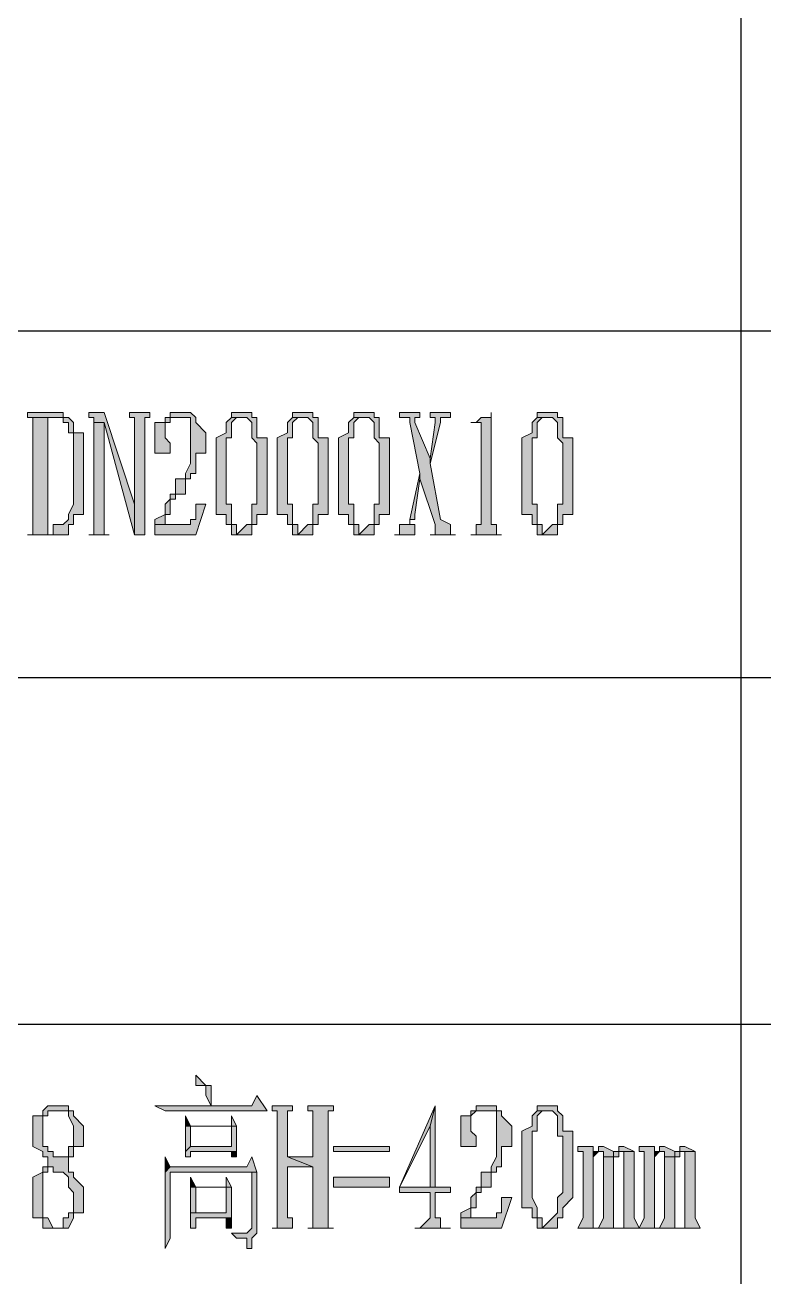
# Model space of a CAD drawing. Header units: millimetres. Extents: x 20 to 821, y 1 to 1134.
# Drawn here: x 651.69 to 677.79, y 190.66 to 234.86 of the extents above; entities that cross this region are included whole.
import ezdxf

# ---------------------------------------------------------------- set-up
doc = ezdxf.new("R2010")
doc.units = ezdxf.units.MM
doc.layers.add('1', color=7, linetype='Continuous')

msp = doc.modelspace()

# ---------------------------------------------------------------- hatches: boundary and pattern name
h = msp.add_hatch(color=0)
h.dxf.hatch_style = 2
h.paths.add_polyline_path([(652.68, 221.181732), (651.78, 221.181732), (651.78, 221.001732), (653.04, 221.001732), (653.04, 220.821732), (653.22, 220.821732), (653.22, 220.461732), (653.4, 220.461732), (653.4, 220.281732), (653.4, 219.021732), (653.4, 218.841732), (653.4, 217.941732), (653.22, 217.581732), (653.22, 217.401732), (653.04, 217.221732), (652.68, 217.221732), (652.68, 216.861732), (651.78, 216.861732), (652.5, 216.861732), (653.22, 216.861732), (653.22, 217.221732), (653.4, 217.221732), (653.4, 217.401732), (653.4, 217.581732), (653.76, 217.581732), (653.76, 220.461732), (653.4, 220.461732), (653.4, 220.821732), (653.22, 221.001732), (653.04, 221.001732), (653.04, 221.181732)])
h = msp.add_hatch(color=0)
h.dxf.hatch_style = 2
h.paths.add_polyline_path([(654.48, 221.181732), (653.94, 221.181732), (653.94, 221.001732), (654.12, 221.001732), (654.12, 220.821732), (654.48, 220.821732), (655.56, 216.861732), (655.56, 217.941732)])
h = msp.add_hatch(color=0)
h.dxf.hatch_style = 2
h.paths.add_polyline_path([(656.1, 221.181732), (655.38, 221.181732), (655.38, 221.001732), (655.56, 221.001732), (655.56, 220.821732), (655.56, 216.861732), (655.92, 216.861732), (655.92, 221.001732), (656.1, 221.001732)])
h = msp.add_hatch(color=0)
h.dxf.hatch_style = 2
h.paths.add_polyline_path([(657, 221.181732), (656.82, 221.181732), (656.82, 221.001732), (657.54, 221.001732), (657.54, 220.821732), (657.54, 219.381732), (657.36, 219.021732), (657.36, 218.841732), (657, 218.841732), (657, 218.301732), (656.82, 218.301732), (656.82, 218.121732), (656.64, 217.941732), (656.64, 217.581732), (656.28, 217.401732), (656.28, 217.221732), (656.64, 217.221732), (656.64, 217.581732), (656.82, 217.581732), (656.82, 218.121732), (657, 218.121732), (657, 218.301732), (657.36, 218.301732), (657.36, 218.841732), (657.54, 218.841732), (657.54, 219.021732), (657.72, 219.021732), (657.72, 219.741732), (658.08, 219.741732), (658.08, 220.461732), (657.72, 220.821732), (657.72, 221.001732), (657.54, 221.181732)])
h = msp.add_hatch(color=0)
h.dxf.hatch_style = 2
h.paths.add_polyline_path([(659.16, 221.181732), (658.98, 221.181732), (658.98, 221.001732), (659.52, 221.001732), (659.7, 220.821732), (659.7, 220.281732), (659.88, 220.101732), (659.88, 219.021732), (659.88, 218.841732), (659.88, 217.941732), (659.7, 217.941732), (659.7, 217.221732), (659.52, 217.221732), (659.16, 216.861732), (659.7, 216.861732), (659.7, 217.221732), (659.88, 217.221732), (659.88, 217.401732), (659.88, 217.581732), (660.24, 217.581732), (660.24, 220.281732), (659.88, 220.281732), (659.88, 221.001732), (659.7, 221.001732), (659.7, 221.181732), (659.52, 221.181732)])
h = msp.add_hatch(color=0)
h.dxf.hatch_style = 2
h.paths.add_polyline_path([(661.32, 221.181732), (661.14, 221.181732), (661.14, 221.001732), (661.68, 221.001732), (661.86, 220.821732), (661.86, 220.281732), (662.04, 220.101732), (662.04, 219.021732), (662.04, 218.841732), (662.04, 217.941732), (661.86, 217.941732), (661.86, 217.221732), (661.68, 217.221732), (661.32, 216.861732), (661.86, 216.861732), (661.86, 217.221732), (662.04, 217.221732), (662.04, 217.401732), (662.04, 217.581732), (662.4, 217.581732), (662.4, 220.281732), (662.04, 220.281732), (662.04, 221.001732), (661.86, 221.001732), (661.86, 221.181732), (661.68, 221.181732)])
h = msp.add_hatch(color=0)
h.dxf.hatch_style = 2
h.paths.add_polyline_path([(663.48, 221.181732), (663.3, 221.181732), (663.3, 221.001732), (663.84, 221.001732), (664.02, 220.821732), (664.02, 220.281732), (664.2, 220.101732), (664.2, 219.021732), (664.2, 218.841732), (664.2, 217.941732), (664.02, 217.941732), (664.02, 217.221732), (663.84, 217.221732), (663.48, 216.861732), (664.02, 216.861732), (664.02, 217.221732), (664.2, 217.221732), (664.2, 217.401732), (664.2, 217.581732), (664.56, 217.581732), (664.56, 220.281732), (664.2, 220.281732), (664.2, 221.001732), (664.02, 221.001732), (664.02, 221.181732), (663.84, 221.181732)])
h = msp.add_hatch(color=0)
h.dxf.hatch_style = 2
h.paths.add_polyline_path([(665.64, 221.181732), (664.92, 221.181732), (664.92, 221.001732), (665.28, 221.001732), (665.28, 220.821732), (665.64, 219.021732), (665.64, 218.841732), (666.18, 217.221732), (666.18, 216.861732), (666, 216.861732), (666.9, 216.861732), (666.72, 216.861732), (666.72, 217.221732), (666.36, 217.401732), (666, 219.381732), (666, 219.561732), (665.46, 220.821732), (665.46, 221.001732), (665.64, 221.001732)])
h = msp.add_hatch(color=0)
h.dxf.hatch_style = 2
h.paths.add_polyline_path([(666.72, 221.181732), (666, 221.181732), (666, 221.001732), (666.18, 221.001732), (666.18, 220.821732), (666, 219.561732), (666, 219.381732), (666.36, 220.821732), (666.36, 221.001732), (666.72, 221.001732)])
h = msp.add_hatch(color=0)
h.dxf.hatch_style = 2
h.paths.add_polyline_path([(668.16, 221.181732), (668.16, 221.001732), (667.8, 221.001732), (667.62, 220.821732), (667.44, 220.821732), (667.62, 220.821732), (667.8, 220.821732), (667.8, 220.461732), (667.8, 217.221732), (667.62, 217.221732), (667.62, 216.861732), (667.44, 216.861732), (668.52, 216.861732), (668.34, 216.861732), (668.34, 217.221732), (668.16, 217.221732), (668.16, 217.401732)])
h = msp.add_hatch(color=0)
h.dxf.hatch_style = 2
h.paths.add_polyline_path([(669.96, 221.181732), (669.78, 221.181732), (669.78, 221.001732), (670.32, 221.001732), (670.5, 220.821732), (670.5, 220.281732), (670.68, 220.101732), (670.68, 219.021732), (670.68, 218.841732), (670.68, 217.941732), (670.5, 217.941732), (670.5, 217.221732), (670.32, 217.221732), (669.96, 216.861732), (670.5, 216.861732), (670.5, 217.221732), (670.68, 217.221732), (670.68, 217.401732), (670.68, 217.581732), (671.04, 217.581732), (671.04, 220.281732), (670.68, 220.281732), (670.68, 221.001732), (670.5, 221.001732), (670.5, 221.181732), (670.32, 221.181732)])
h = msp.add_hatch(color=0)
h.dxf.hatch_style = 2
h.paths.add_polyline_path([(651.96, 221.001732), (651.96, 216.861732), (652.5, 216.861732), (652.5, 221.001732), (652.68, 221.001732)])
h = msp.add_hatch(color=0)
h.dxf.hatch_style = 2
h.paths.add_polyline_path([(654.12, 220.821732), (654.12, 216.861732), (653.94, 216.861732), (654.66, 216.861732), (654.48, 216.861732), (654.48, 220.821732)])
h = msp.add_hatch(color=0)
h.dxf.hatch_style = 2
h.paths.add_polyline_path([(656.82, 221.001732), (656.64, 221.001732), (656.64, 220.821732), (656.28, 220.821732), (656.28, 220.461732), (656.28, 219.741732), (656.64, 219.741732), (656.82, 219.741732), (656.82, 220.101732), (656.64, 220.281732), (656.64, 220.821732), (656.82, 220.821732), (656.82, 221.001732), (657, 221.001732)])
h = msp.add_hatch(color=0)
h.dxf.hatch_style = 2
h.paths.add_polyline_path([(658.98, 221.001732), (658.8, 220.821732), (658.8, 220.461732), (658.44, 220.281732), (658.44, 217.941732), (658.44, 217.581732), (658.8, 217.581732), (658.8, 217.401732), (658.8, 217.221732), (658.98, 217.221732), (658.98, 216.861732), (659.16, 216.861732), (659.7, 216.861732), (659.16, 216.861732), (659.16, 217.221732), (658.98, 217.221732), (658.98, 217.941732), (658.8, 217.941732), (658.8, 220.281732), (658.98, 220.281732), (658.98, 220.821732), (659.16, 221.001732)])
h = msp.add_hatch(color=0)
h.dxf.hatch_style = 2
h.paths.add_polyline_path([(661.14, 221.001732), (660.96, 220.821732), (660.96, 220.461732), (660.6, 220.281732), (660.6, 217.941732), (660.6, 217.581732), (660.96, 217.581732), (660.96, 217.401732), (660.96, 217.221732), (661.14, 217.221732), (661.14, 216.861732), (661.32, 216.861732), (661.86, 216.861732), (661.32, 216.861732), (661.32, 217.221732), (661.14, 217.221732), (661.14, 217.941732), (660.96, 217.941732), (660.96, 220.281732), (661.14, 220.281732), (661.14, 220.821732), (661.32, 221.001732)])
h = msp.add_hatch(color=0)
h.dxf.hatch_style = 2
h.paths.add_polyline_path([(663.3, 221.001732), (663.12, 220.821732), (663.12, 220.461732), (662.76, 220.281732), (662.76, 217.941732), (662.76, 217.581732), (663.12, 217.581732), (663.12, 217.401732), (663.12, 217.221732), (663.3, 217.221732), (663.3, 216.861732), (663.48, 216.861732), (664.02, 216.861732), (663.48, 216.861732), (663.48, 217.221732), (663.3, 217.221732), (663.3, 217.941732), (663.12, 217.941732), (663.12, 220.281732), (663.3, 220.281732), (663.3, 220.821732), (663.48, 221.001732)])
h = msp.add_hatch(color=0)
h.dxf.hatch_style = 2
h.paths.add_polyline_path([(669.78, 221.001732), (669.6, 220.821732), (669.6, 220.461732), (669.24, 220.281732), (669.24, 217.941732), (669.24, 217.581732), (669.6, 217.581732), (669.6, 217.401732), (669.6, 217.221732), (669.78, 217.221732), (669.78, 216.861732), (669.96, 216.861732), (670.5, 216.861732), (669.96, 216.861732), (669.96, 217.221732), (669.78, 217.221732), (669.78, 217.941732), (669.6, 217.941732), (669.6, 220.281732), (669.78, 220.281732), (669.78, 220.821732), (669.96, 221.001732)])
h = msp.add_hatch(color=0)
h.dxf.hatch_style = 2
h.paths.add_polyline_path([(665.64, 219.021732), (665.28, 217.401732), (665.28, 217.221732), (664.92, 217.221732), (664.92, 216.861732), (664.74, 216.861732), (665.46, 216.861732), (665.46, 217.221732), (665.28, 217.221732), (665.28, 217.401732), (665.46, 217.401732), (665.46, 217.581732), (665.64, 218.841732)])
h = msp.add_hatch(color=0)
h.dxf.hatch_style = 2
h.paths.add_polyline_path([(658.08, 217.941732), (657.72, 217.941732), (657.72, 217.581732), (657.72, 217.401732), (657.54, 217.401732), (657.54, 217.221732), (656.64, 217.221732), (656.28, 217.221732), (656.28, 216.861732), (657.72, 216.861732)])
h = msp.add_hatch(color=0)
h.dxf.hatch_style = 2
h.paths.add_polyline_path([(657.72, 197.781732), (657.72, 197.421732), (658.08, 197.421732), (658.08, 197.061732), (658.26, 196.701732), (658.26, 197.421732), (658.08, 197.421732)])
h = msp.add_hatch(color=0)
h.dxf.hatch_style = 2
h.paths.add_polyline_path([(659.88, 197.061732), (659.7, 196.701732), (656.28, 196.701732), (656.64, 196.521732), (660.24, 196.521732)])
h = msp.add_hatch(color=0)
h.dxf.hatch_style = 2
h.paths.add_polyline_path([(652.68, 196.701732), (652.5, 196.701732), (652.32, 196.521732), (652.32, 196.341732), (651.96, 196.341732), (651.96, 195.261732), (652.32, 195.081732), (652.32, 194.901732), (652.5, 194.901732), (652.5, 194.541732), (652.68, 194.541732), (652.68, 194.361732), (653.04, 194.361732), (653.22, 194.181732), (653.22, 193.821732), (653.4, 193.641732), (653.4, 192.921732), (653.22, 192.921732), (653.22, 192.741732), (653.04, 192.741732), (653.04, 192.381732), (652.68, 192.381732), (652.5, 192.381732), (652.68, 192.381732), (653.22, 192.381732), (653.4, 192.741732), (653.4, 192.921732), (653.76, 192.921732), (653.76, 193.821732), (653.4, 194.181732), (653.4, 194.361732), (653.22, 194.361732), (653.22, 194.901732), (653.04, 194.901732), (652.68, 194.901732), (652.68, 195.081732), (652.5, 195.081732), (652.5, 195.261732), (652.32, 195.261732), (652.32, 195.621732), (652.32, 196.341732), (652.5, 196.341732), (652.5, 196.521732), (652.68, 196.521732), (653.22, 196.521732), (653.22, 196.701732)])
h = msp.add_hatch(color=0)
h.dxf.hatch_style = 2
h.paths.add_polyline_path([(653.22, 196.521732), (652.68, 196.521732), (653.04, 196.521732), (653.22, 196.521732), (653.22, 196.341732), (653.4, 195.981732), (653.4, 195.261732), (653.22, 195.261732), (653.22, 194.901732), (653.04, 194.901732), (653.4, 194.901732), (653.4, 195.081732), (653.4, 195.261732), (653.76, 195.261732), (653.76, 195.981732), (653.4, 196.341732), (653.4, 196.521732)])
h = msp.add_hatch(color=0)
h.dxf.hatch_style = 2
h.paths.add_polyline_path([(657.36, 196.341732), (657.36, 195.981732), (657.54, 195.981732)])
h = msp.add_hatch(color=0)
h.dxf.hatch_style = 2
h.paths.add_polyline_path([(658.98, 196.341732), (658.98, 195.981732), (657.54, 195.981732), (657.36, 195.981732), (657.36, 195.801732), (657.36, 195.081732), (657.54, 195.261732), (657.54, 195.981732), (658.98, 195.981732), (659.16, 195.981732)])
h = msp.add_hatch(color=0)
h.dxf.hatch_style = 2
h.paths.add_polyline_path([(661.14, 196.701732), (660.42, 196.701732), (660.42, 196.521732), (660.6, 196.521732), (660.6, 196.341732), (660.6, 192.381732), (660.42, 192.381732), (661.14, 192.381732), (661.14, 192.741732), (660.96, 192.741732), (660.96, 194.541732), (661.86, 194.541732), (660.96, 194.901732), (660.96, 196.521732), (661.14, 196.521732)])
h = msp.add_hatch(color=0)
h.dxf.hatch_style = 2
h.paths.add_polyline_path([(662.58, 196.701732), (661.68, 196.701732), (661.68, 196.521732), (661.86, 196.521732), (661.86, 196.341732), (661.86, 194.901732), (660.96, 194.901732), (661.86, 194.541732), (661.86, 192.381732), (661.68, 192.381732), (662.58, 192.381732), (662.4, 192.381732), (662.4, 196.521732), (662.58, 196.521732)])
h = msp.add_hatch(color=0)
h.dxf.hatch_style = 2
h.paths.add_polyline_path([(666.18, 196.701732), (664.92, 193.821732), (664.92, 193.641732), (666, 193.641732), (666, 192.741732), (665.64, 192.381732), (665.46, 192.381732), (666.72, 192.381732), (666.36, 192.381732), (666.36, 192.741732), (666.18, 192.741732), (666.18, 192.921732), (666.18, 193.641732), (666.72, 193.641732), (666.72, 193.821732), (666.18, 193.821732), (664.92, 193.821732), (666, 195.981732)])
h = msp.add_hatch(color=0)
h.dxf.hatch_style = 2
h.paths.add_polyline_path([(666.18, 196.701732), (666, 195.981732), (666, 193.821732), (664.92, 193.821732), (666.18, 193.821732)])
h = msp.add_hatch(color=0)
h.dxf.hatch_style = 2
h.paths.add_polyline_path([(667.8, 196.701732), (667.62, 196.701732), (667.62, 196.521732), (668.34, 196.521732), (668.34, 196.341732), (668.34, 194.901732), (668.16, 194.541732), (668.16, 194.361732), (667.8, 194.361732), (667.8, 193.821732), (667.62, 193.821732), (667.62, 193.641732), (667.44, 193.461732), (667.44, 193.101732), (667.08, 192.921732), (667.08, 192.741732), (667.44, 192.741732), (667.44, 193.101732), (667.62, 193.101732), (667.62, 193.641732), (667.8, 193.641732), (667.8, 193.821732), (668.16, 193.821732), (668.16, 194.361732), (668.34, 194.361732), (668.34, 194.541732), (668.52, 194.541732), (668.52, 195.261732), (668.88, 195.261732), (668.88, 195.981732), (668.52, 196.341732), (668.52, 196.521732), (668.34, 196.521732), (668.34, 196.701732), (668.16, 196.701732)])
h = msp.add_hatch(color=0)
h.dxf.hatch_style = 2
h.paths.add_polyline_path([(667.62, 196.521732), (667.44, 196.521732), (667.44, 196.341732), (667.08, 196.341732), (667.08, 195.981732), (667.08, 195.261732), (667.44, 195.261732), (667.62, 195.261732), (667.62, 195.621732), (667.44, 195.801732), (667.44, 196.341732), (667.62, 196.521732), (667.8, 196.521732)])
h = msp.add_hatch(color=0)
h.dxf.hatch_style = 2
h.paths.add_polyline_path([(669.78, 196.521732), (669.6, 196.341732), (669.6, 195.981732), (669.24, 195.801732), (669.24, 193.461732), (669.24, 193.101732), (669.6, 193.101732), (669.6, 192.921732), (669.6, 192.741732), (669.78, 192.741732), (669.78, 192.381732), (669.96, 192.381732), (670.5, 192.381732), (669.96, 192.381732), (669.96, 192.741732), (669.78, 192.741732), (669.78, 193.101732), (669.6, 193.461732), (669.6, 195.801732), (669.78, 195.801732), (669.78, 196.341732), (669.96, 196.521732)])
h = msp.add_hatch(color=0)
h.dxf.hatch_style = 2
h.paths.add_polyline_path([(669.96, 196.701732), (669.78, 196.701732), (669.78, 196.521732), (670.32, 196.521732), (670.5, 196.341732), (670.5, 195.621732), (670.68, 195.621732), (670.68, 194.541732), (670.68, 194.361732), (670.68, 193.641732), (670.5, 193.461732), (670.5, 192.921732), (670.32, 192.741732), (669.96, 192.381732), (670.5, 192.381732), (670.5, 192.741732), (670.68, 192.741732), (670.68, 192.921732), (670.68, 193.101732), (671.04, 193.461732), (671.04, 195.801732), (670.68, 195.801732), (670.68, 196.341732), (670.5, 196.521732), (670.5, 196.701732), (670.32, 196.701732)])
h = msp.add_hatch(color=0)
h.dxf.hatch_style = 2
h.paths.add_polyline_path([(659.16, 195.981732), (658.98, 195.981732), (658.98, 195.261732), (657.54, 195.261732), (657.36, 195.081732), (657.36, 194.901732), (657.54, 194.901732), (657.54, 195.081732), (658.98, 195.081732), (659.16, 195.081732), (659.16, 195.261732)])
h = msp.add_hatch(color=0)
h.dxf.hatch_style = 2
h.paths.add_polyline_path([(659.16, 195.081732), (658.98, 195.081732), (658.98, 194.901732), (659.16, 194.901732)])
h = msp.add_hatch(color=0)
h.dxf.hatch_style = 2
h.paths.add_polyline_path([(662.58, 195.081732), (664.56, 195.081732), (664.56, 195.261732), (662.58, 195.261732)])
h = msp.add_hatch(color=0)
h.dxf.hatch_style = 2
h.paths.add_polyline_path([(671.76, 195.261732), (671.22, 195.261732), (671.22, 195.081732), (671.4, 195.081732), (671.4, 194.901732), (671.4, 192.741732), (671.22, 192.381732), (671.94, 192.381732), (671.76, 192.381732), (671.76, 192.741732), (671.76, 194.541732)])
h = msp.add_hatch(color=0)
h.dxf.hatch_style = 2
h.paths.add_polyline_path([(672.12, 195.261732), (671.94, 195.261732), (671.94, 195.081732), (671.76, 195.081732), (671.94, 195.081732), (672.12, 195.081732), (672.12, 194.901732), (672.48, 194.901732), (672.48, 195.081732)])
h = msp.add_hatch(color=0)
h.dxf.hatch_style = 2
h.paths.add_polyline_path([(671.76, 195.081732), (671.76, 194.901732), (671.94, 195.081732)])
h = msp.add_hatch(color=0)
h.dxf.hatch_style = 2
h.paths.add_polyline_path([(672.84, 195.261732), (672.66, 195.261732), (672.66, 195.081732), (672.48, 195.081732), (672.48, 194.901732), (672.12, 194.901732), (672.12, 194.541732), (672.12, 192.741732), (671.94, 192.381732), (672.66, 192.381732), (672.48, 192.381732), (672.48, 194.901732), (672.66, 194.901732), (672.66, 195.081732), (673.2, 195.081732)])
h = msp.add_hatch(color=0)
h.dxf.hatch_style = 2
h.paths.add_polyline_path([(673.2, 195.081732), (672.66, 195.081732), (672.84, 195.081732), (672.84, 192.381732), (672.66, 192.381732), (673.38, 192.381732), (673.2, 192.741732)])
h = msp.add_hatch(color=0)
h.dxf.hatch_style = 2
h.paths.add_polyline_path([(673.92, 195.261732), (673.38, 195.261732), (673.38, 195.081732), (673.56, 195.081732), (673.56, 194.901732), (673.56, 192.741732), (673.38, 192.381732), (674.1, 192.381732), (673.92, 192.381732), (673.92, 192.741732), (673.92, 194.541732)])
h = msp.add_hatch(color=0)
h.dxf.hatch_style = 2
h.paths.add_polyline_path([(674.28, 195.261732), (674.1, 195.261732), (674.1, 195.081732), (673.92, 195.081732), (674.1, 195.081732), (674.28, 195.081732), (674.28, 194.901732), (674.64, 194.901732), (674.64, 195.081732)])
h = msp.add_hatch(color=0)
h.dxf.hatch_style = 2
h.paths.add_polyline_path([(673.92, 195.081732), (673.92, 194.901732), (674.1, 195.081732)])
h = msp.add_hatch(color=0)
h.dxf.hatch_style = 2
h.paths.add_polyline_path([(675, 195.261732), (674.82, 195.261732), (674.82, 195.081732), (674.64, 195.081732), (674.64, 194.901732), (674.28, 194.901732), (674.28, 194.541732), (674.28, 192.741732), (674.1, 192.381732), (674.82, 192.381732), (674.64, 192.381732), (674.64, 194.901732), (674.82, 194.901732), (674.82, 195.081732), (675.36, 195.081732)])
h = msp.add_hatch(color=0)
h.dxf.hatch_style = 2
h.paths.add_polyline_path([(675.36, 195.081732), (674.82, 195.081732), (675, 195.081732), (675, 192.381732), (674.82, 192.381732), (675.54, 192.381732), (675.36, 192.741732)])
h = msp.add_hatch(color=0)
h.dxf.hatch_style = 2
h.paths.add_polyline_path([(652.5, 194.541732), (652.32, 194.541732), (652.32, 194.361732), (651.96, 194.181732), (651.96, 192.741732), (652.32, 192.741732), (652.32, 192.381732), (652.5, 192.381732), (652.68, 192.381732), (652.5, 192.741732), (652.32, 192.741732), (652.32, 192.921732), (652.32, 194.361732), (652.5, 194.361732)])
h = msp.add_hatch(color=0)
h.dxf.hatch_style = 2
h.paths.add_polyline_path([(656.64, 194.901732), (656.64, 194.361732), (656.82, 194.541732)])
h = msp.add_hatch(color=0)
h.dxf.hatch_style = 2
h.paths.add_polyline_path([(659.7, 194.901732), (659.52, 194.541732), (656.82, 194.541732), (656.64, 194.361732), (656.64, 191.661732), (656.82, 192.021732), (656.82, 194.361732), (659.7, 194.361732), (659.88, 194.361732)])
h = msp.add_hatch(color=0)
h.dxf.hatch_style = 2
h.paths.add_polyline_path([(657.54, 194.181732), (657.54, 193.821732), (657.72, 193.821732)])
h = msp.add_hatch(color=0)
h.dxf.hatch_style = 2
h.paths.add_polyline_path([(658.8, 194.181732), (658.8, 193.821732), (657.72, 193.821732), (657.54, 193.821732), (657.54, 193.641732), (657.54, 192.921732), (657.72, 192.921732), (657.72, 193.821732), (658.8, 193.821732), (658.98, 193.821732)])
h = msp.add_hatch(color=0)
h.dxf.hatch_style = 2
h.paths.add_polyline_path([(659.88, 194.361732), (659.7, 194.361732), (659.7, 192.381732), (659.52, 192.201732), (658.98, 192.201732), (659.16, 192.021732), (659.52, 192.021732), (659.52, 191.661732), (659.7, 191.661732), (659.7, 192.021732), (659.88, 192.201732)])
h = msp.add_hatch(color=0)
h.dxf.hatch_style = 2
h.paths.add_polyline_path([(662.58, 193.821732), (664.56, 193.821732), (664.56, 194.181732), (662.58, 194.181732)])
h = msp.add_hatch(color=0)
h.dxf.hatch_style = 2
h.paths.add_polyline_path([(658.98, 193.821732), (658.8, 193.821732), (658.8, 192.921732), (657.54, 192.921732), (657.54, 192.741732), (657.54, 192.381732), (657.72, 192.381732), (657.72, 192.741732), (658.8, 192.741732), (658.98, 192.741732), (658.98, 192.921732)])
h = msp.add_hatch(color=0)
h.dxf.hatch_style = 2
h.paths.add_polyline_path([(668.88, 193.461732), (668.52, 193.461732), (668.52, 193.101732), (668.52, 192.921732), (668.34, 192.921732), (668.34, 192.741732), (667.44, 192.741732), (667.08, 192.741732), (667.08, 192.381732), (668.52, 192.381732)])
h = msp.add_hatch(color=0)
h.dxf.hatch_style = 2
h.paths.add_polyline_path([(658.98, 192.741732), (658.8, 192.741732), (658.8, 192.381732), (658.98, 192.381732)])
h = msp.add_hatch(color=0)
h.dxf.hatch_style = 2
h.paths.add_polyline_path([(658.98, 192.201732), (659.52, 192.201732), (659.16, 192.201732)])

# ---------------------------------------------------------------- linework, layer by layer
at = {"layer": '1', "color": 0, "lineweight": 25}
for points in [[(676.98, 77.541732), (676.98, 419.721732)], [(557.64, 224.061732), (821.16, 224.061732)], [(557.64, 211.821732), (821.16, 211.821732)], [(557.64, 199.581732), (821.16, 199.581732)]]:
    msp.add_lwpolyline(points, dxfattribs=at)
at = {"layer": '1', "color": 0, "lineweight": 5}
for points in [[(652.68, 221.181732), (651.78, 221.181732), (651.78, 221.001732), (653.04, 221.001732), (653.04, 220.821732), (653.22, 220.821732), (653.22, 220.461732), (653.4, 220.461732), (653.4, 220.281732), (653.4, 219.021732), (653.4, 218.841732), (653.4, 217.941732), (653.22, 217.581732), (653.22, 217.401732), (653.04, 217.221732), (652.68, 217.221732), (652.68, 216.861732), (651.78, 216.861732), (652.5, 216.861732), (653.22, 216.861732), (653.22, 217.221732), (653.4, 217.221732), (653.4, 217.401732), (653.4, 217.581732), (653.76, 217.581732), (653.76, 220.461732), (653.4, 220.461732), (653.4, 220.821732), (653.22, 221.001732), (653.04, 221.001732), (653.04, 221.181732), (652.68, 221.181732)], [(654.48, 221.181732), (653.94, 221.181732), (653.94, 221.001732), (654.12, 221.001732), (654.12, 220.821732), (654.48, 220.821732), (655.56, 216.861732), (655.56, 217.941732), (654.48, 221.181732)], [(656.1, 221.181732), (655.38, 221.181732), (655.38, 221.001732), (655.56, 221.001732), (655.56, 220.821732), (655.56, 216.861732), (655.92, 216.861732), (655.92, 221.001732), (656.1, 221.001732), (656.1, 221.181732)], [(657, 221.181732), (656.82, 221.181732), (656.82, 221.001732), (657.54, 221.001732), (657.54, 220.821732), (657.54, 219.381732), (657.36, 219.021732), (657.36, 219.021732), (657.36, 218.841732), (657, 218.841732), (657, 218.301732), (656.82, 218.301732), (656.82, 218.121732), (656.64, 217.941732), (656.64, 217.581732), (656.28, 217.401732), (656.28, 217.221732), (656.64, 217.221732), (656.64, 217.581732), (656.82, 217.581732), (656.82, 218.121732), (657, 218.121732), (657, 218.301732), (657.36, 218.301732), (657.36, 218.841732), (657.54, 218.841732), (657.54, 219.021732), (657.72, 219.021732), (657.72, 219.741732), (658.08, 219.741732), (658.08, 220.461732), (657.72, 220.821732), (657.72, 221.001732), (657.54, 221.181732), (657, 221.181732)], [(659.16, 221.181732), (658.98, 221.181732), (658.98, 221.001732), (659.52, 221.001732), (659.7, 220.821732), (659.7, 220.281732), (659.88, 220.101732), (659.88, 219.021732), (659.88, 218.841732), (659.88, 217.941732), (659.7, 217.941732), (659.7, 217.221732), (659.52, 217.221732), (659.16, 216.861732), (659.7, 216.861732), (659.7, 217.221732), (659.88, 217.221732), (659.88, 217.401732), (659.88, 217.581732), (660.24, 217.581732), (660.24, 220.281732), (659.88, 220.281732), (659.88, 221.001732), (659.7, 221.001732), (659.7, 221.181732), (659.52, 221.181732), (659.16, 221.181732)], [(661.32, 221.181732), (661.14, 221.181732), (661.14, 221.001732), (661.68, 221.001732), (661.86, 220.821732), (661.86, 220.281732), (662.04, 220.101732), (662.04, 219.021732), (662.04, 218.841732), (662.04, 217.941732), (661.86, 217.941732), (661.86, 217.221732), (661.68, 217.221732), (661.32, 216.861732), (661.86, 216.861732), (661.86, 217.221732), (662.04, 217.221732), (662.04, 217.401732), (662.04, 217.581732), (662.4, 217.581732), (662.4, 220.281732), (662.04, 220.281732), (662.04, 221.001732), (661.86, 221.001732), (661.86, 221.181732), (661.68, 221.181732), (661.32, 221.181732)], [(663.48, 221.181732), (663.3, 221.181732), (663.3, 221.001732), (663.84, 221.001732), (664.02, 220.821732), (664.02, 220.281732), (664.2, 220.101732), (664.2, 219.021732), (664.2, 218.841732), (664.2, 217.941732), (664.02, 217.941732), (664.02, 217.221732), (663.84, 217.221732), (663.48, 216.861732), (664.02, 216.861732), (664.02, 217.221732), (664.2, 217.221732), (664.2, 217.401732), (664.2, 217.581732), (664.56, 217.581732), (664.56, 220.281732), (664.2, 220.281732), (664.2, 221.001732), (664.02, 221.001732), (664.02, 221.181732), (663.84, 221.181732), (663.48, 221.181732)], [(665.64, 221.181732), (664.92, 221.181732), (664.92, 221.001732), (665.28, 221.001732), (665.28, 220.821732), (665.64, 219.021732), (665.64, 218.841732), (666.18, 217.221732), (666.18, 216.861732), (666, 216.861732), (666.9, 216.861732), (666.72, 216.861732), (666.72, 217.221732), (666.36, 217.401732), (666, 219.381732), (666, 219.561732), (665.46, 220.821732), (665.46, 220.821732), (665.46, 221.001732), (665.64, 221.001732), (665.64, 221.181732)], [(666.72, 221.181732), (666, 221.181732), (666, 221.001732), (666.18, 221.001732), (666.18, 220.821732), (666, 219.561732), (666, 219.381732), (666.36, 220.821732), (666.36, 221.001732), (666.72, 221.001732), (666.72, 221.181732)], [(668.16, 221.181732), (668.16, 221.001732), (667.8, 221.001732), (667.62, 220.821732), (667.44, 220.821732), (667.62, 220.821732), (667.8, 220.821732), (667.8, 220.461732), (667.8, 217.221732), (667.62, 217.221732), (667.62, 216.861732), (667.44, 216.861732), (668.52, 216.861732), (668.34, 216.861732), (668.34, 217.221732), (668.16, 217.221732), (668.16, 217.401732), (668.16, 221.181732)], [(669.96, 221.181732), (669.78, 221.181732), (669.78, 221.001732), (670.32, 221.001732), (670.5, 220.821732), (670.5, 220.281732), (670.68, 220.101732), (670.68, 219.021732), (670.68, 218.841732), (670.68, 217.941732), (670.5, 217.941732), (670.5, 217.221732), (670.32, 217.221732), (669.96, 216.861732), (670.5, 216.861732), (670.5, 217.221732), (670.68, 217.221732), (670.68, 217.401732), (670.68, 217.581732), (671.04, 217.581732), (671.04, 220.281732), (670.68, 220.281732), (670.68, 221.001732), (670.5, 221.001732), (670.5, 221.181732), (670.32, 221.181732), (669.96, 221.181732)], [(651.96, 221.001732), (651.96, 216.861732), (652.5, 216.861732), (652.5, 221.001732), (652.68, 221.001732), (651.96, 221.001732)], [(654.12, 220.821732), (654.12, 216.861732), (653.94, 216.861732), (654.66, 216.861732), (654.48, 216.861732), (654.48, 220.821732), (654.12, 220.821732)], [(656.82, 221.001732), (656.64, 221.001732), (656.64, 220.821732), (656.28, 220.821732), (656.28, 220.461732), (656.28, 219.741732), (656.64, 219.741732), (656.82, 219.741732), (656.82, 220.101732), (656.64, 220.281732), (656.64, 220.821732), (656.82, 220.821732), (656.82, 221.001732), (657, 221.001732), (656.82, 221.001732)], [(658.98, 221.001732), (658.8, 220.821732), (658.8, 220.461732), (658.44, 220.281732), (658.44, 217.941732), (658.44, 217.581732), (658.8, 217.581732), (658.8, 217.401732), (658.8, 217.221732), (658.98, 217.221732), (658.98, 216.861732), (659.16, 216.861732), (659.7, 216.861732), (659.16, 216.861732), (659.16, 217.221732), (658.98, 217.221732), (658.98, 217.941732), (658.8, 217.941732), (658.8, 220.281732), (658.98, 220.281732), (658.98, 220.821732), (659.16, 221.001732), (658.98, 221.001732)], [(661.14, 221.001732), (660.96, 220.821732), (660.96, 220.461732), (660.6, 220.281732), (660.6, 217.941732), (660.6, 217.581732), (660.96, 217.581732), (660.96, 217.401732), (660.96, 217.221732), (661.14, 217.221732), (661.14, 216.861732), (661.32, 216.861732), (661.86, 216.861732), (661.32, 216.861732), (661.32, 217.221732), (661.14, 217.221732), (661.14, 217.941732), (660.96, 217.941732), (660.96, 220.281732), (661.14, 220.281732), (661.14, 220.821732), (661.32, 221.001732), (661.14, 221.001732)], [(663.3, 221.001732), (663.12, 220.821732), (663.12, 220.461732), (662.76, 220.281732), (662.76, 217.941732), (662.76, 217.581732), (663.12, 217.581732), (663.12, 217.401732), (663.12, 217.221732), (663.3, 217.221732), (663.3, 216.861732), (663.48, 216.861732), (664.02, 216.861732), (663.48, 216.861732), (663.48, 217.221732), (663.3, 217.221732), (663.3, 217.941732), (663.12, 217.941732), (663.12, 220.281732), (663.3, 220.281732), (663.3, 220.821732), (663.48, 221.001732), (663.3, 221.001732)], [(669.78, 221.001732), (669.6, 220.821732), (669.6, 220.461732), (669.24, 220.281732), (669.24, 217.941732), (669.24, 217.581732), (669.6, 217.581732), (669.6, 217.401732), (669.6, 217.221732), (669.78, 217.221732), (669.78, 216.861732), (669.96, 216.861732), (670.5, 216.861732), (669.96, 216.861732), (669.96, 217.221732), (669.78, 217.221732), (669.78, 217.941732), (669.6, 217.941732), (669.6, 220.281732), (669.78, 220.281732), (669.78, 220.821732), (669.96, 221.001732), (669.78, 221.001732)], [(665.64, 219.021732), (665.28, 217.401732), (665.28, 217.221732), (664.92, 217.221732), (664.92, 216.861732), (664.74, 216.861732), (665.46, 216.861732), (665.46, 217.221732), (665.28, 217.221732), (665.28, 217.401732), (665.46, 217.401732), (665.46, 217.581732), (665.64, 218.841732), (665.64, 219.021732)], [(658.08, 217.941732), (657.72, 217.941732), (657.72, 217.581732), (657.72, 217.401732), (657.54, 217.401732), (657.54, 217.221732), (656.64, 217.221732), (656.28, 217.221732), (656.28, 216.861732), (657.72, 216.861732), (658.08, 217.941732)], [(657.72, 197.781732), (657.72, 197.421732), (658.08, 197.421732), (658.08, 197.061732), (658.26, 196.701732), (658.26, 197.421732), (658.08, 197.421732), (657.72, 197.781732)], [(659.88, 197.061732), (659.7, 196.701732), (656.28, 196.701732), (656.64, 196.521732), (660.24, 196.521732), (659.88, 197.061732)], [(652.68, 196.701732), (652.5, 196.701732), (652.32, 196.521732), (652.32, 196.341732), (651.96, 196.341732), (651.96, 195.261732), (652.32, 195.081732), (652.32, 194.901732), (652.5, 194.901732), (652.5, 194.541732), (652.5, 194.541732), (652.68, 194.541732), (652.68, 194.361732), (653.04, 194.361732), (653.22, 194.181732), (653.22, 193.821732), (653.4, 193.641732), (653.4, 192.921732), (653.22, 192.921732), (653.22, 192.741732), (653.04, 192.741732), (653.04, 192.381732), (652.68, 192.381732), (652.5, 192.381732), (652.68, 192.381732), (653.22, 192.381732), (653.4, 192.741732), (653.4, 192.921732), (653.76, 192.921732), (653.76, 193.821732), (653.4, 194.181732), (653.4, 194.361732), (653.22, 194.361732), (653.22, 194.901732), (653.04, 194.901732), (652.68, 194.901732), (652.68, 195.081732), (652.5, 195.081732), (652.5, 195.261732), (652.32, 195.261732), (652.32, 195.621732), (652.32, 196.341732), (652.5, 196.341732), (652.5, 196.521732), (652.68, 196.521732), (653.22, 196.521732), (653.22, 196.701732), (652.68, 196.701732)], [(653.22, 196.521732), (652.68, 196.521732), (653.04, 196.521732), (653.22, 196.521732), (653.22, 196.341732), (653.4, 195.981732), (653.4, 195.261732), (653.22, 195.261732), (653.22, 194.901732), (653.04, 194.901732), (653.4, 194.901732), (653.4, 195.081732), (653.4, 195.081732), (653.4, 195.261732), (653.76, 195.261732), (653.76, 195.981732), (653.4, 196.341732), (653.4, 196.521732), (653.22, 196.521732)], [(657.36, 196.341732), (657.36, 195.981732), (657.54, 195.981732), (657.36, 196.341732)], [(658.98, 196.341732), (658.98, 195.981732), (657.54, 195.981732), (657.36, 195.981732), (657.36, 195.801732), (657.36, 195.081732), (657.54, 195.261732), (657.54, 195.981732), (658.98, 195.981732), (659.16, 195.981732), (658.98, 196.341732)], [(661.14, 196.701732), (660.42, 196.701732), (660.42, 196.521732), (660.6, 196.521732), (660.6, 196.341732), (660.6, 192.381732), (660.42, 192.381732), (661.14, 192.381732), (661.14, 192.741732), (660.96, 192.741732), (660.96, 194.541732), (661.86, 194.541732), (660.96, 194.901732), (660.96, 196.521732), (661.14, 196.521732), (661.14, 196.521732), (661.14, 196.701732)], [(662.58, 196.701732), (661.68, 196.701732), (661.68, 196.521732), (661.86, 196.521732), (661.86, 196.341732), (661.86, 194.901732), (660.96, 194.901732), (661.86, 194.541732), (661.86, 192.381732), (661.68, 192.381732), (662.58, 192.381732), (662.4, 192.381732), (662.4, 196.521732), (662.4, 196.521732), (662.58, 196.521732), (662.58, 196.701732)], [(666.18, 196.701732), (664.92, 193.821732), (664.92, 193.641732), (666, 193.641732), (666, 192.741732), (665.64, 192.381732), (665.46, 192.381732), (666.72, 192.381732), (666.36, 192.381732), (666.36, 192.741732), (666.18, 192.741732), (666.18, 192.921732), (666.18, 193.641732), (666.72, 193.641732), (666.72, 193.821732), (666.18, 193.821732), (664.92, 193.821732), (666, 195.981732), (666.18, 196.701732)], [(666.18, 196.701732), (666, 195.981732), (666, 193.821732), (664.92, 193.821732), (666.18, 193.821732), (666.18, 196.701732)], [(667.8, 196.701732), (667.62, 196.701732), (667.62, 196.521732), (668.34, 196.521732), (668.34, 196.341732), (668.34, 194.901732), (668.16, 194.541732), (668.16, 194.541732), (668.16, 194.361732), (667.8, 194.361732), (667.8, 193.821732), (667.62, 193.821732), (667.62, 193.641732), (667.44, 193.461732), (667.44, 193.101732), (667.08, 192.921732), (667.08, 192.741732), (667.44, 192.741732), (667.44, 193.101732), (667.62, 193.101732), (667.62, 193.641732), (667.8, 193.641732), (667.8, 193.821732), (668.16, 193.821732), (668.16, 194.361732), (668.34, 194.361732), (668.34, 194.541732), (668.52, 194.541732), (668.52, 195.261732), (668.88, 195.261732), (668.88, 195.981732), (668.52, 196.341732), (668.52, 196.521732), (668.34, 196.521732), (668.34, 196.701732), (668.16, 196.701732), (667.8, 196.701732)], [(667.62, 196.521732), (667.44, 196.521732), (667.44, 196.341732), (667.08, 196.341732), (667.08, 195.981732), (667.08, 195.261732), (667.44, 195.261732), (667.62, 195.261732), (667.62, 195.621732), (667.44, 195.801732), (667.44, 196.341732), (667.44, 196.341732), (667.62, 196.521732), (667.8, 196.521732), (667.62, 196.521732)], [(669.78, 196.521732), (669.6, 196.341732), (669.6, 195.981732), (669.24, 195.801732), (669.24, 193.461732), (669.24, 193.101732), (669.6, 193.101732), (669.6, 192.921732), (669.6, 192.741732), (669.78, 192.741732), (669.78, 192.381732), (669.96, 192.381732), (670.5, 192.381732), (669.96, 192.381732), (669.96, 192.741732), (669.78, 192.741732), (669.78, 193.101732), (669.6, 193.461732), (669.6, 195.801732), (669.78, 195.801732), (669.78, 196.341732), (669.96, 196.521732), (669.78, 196.521732)], [(669.96, 196.701732), (669.78, 196.701732), (669.78, 196.521732), (670.32, 196.521732), (670.5, 196.341732), (670.5, 195.621732), (670.68, 195.621732), (670.68, 194.541732), (670.68, 194.361732), (670.68, 193.641732), (670.5, 193.461732), (670.5, 192.921732), (670.32, 192.741732), (669.96, 192.381732), (670.5, 192.381732), (670.5, 192.741732), (670.68, 192.741732), (670.68, 192.921732), (670.68, 193.101732), (671.04, 193.461732), (671.04, 195.801732), (670.68, 195.801732), (670.68, 196.341732), (670.5, 196.521732), (670.5, 196.701732), (670.32, 196.701732), (669.96, 196.701732)], [(659.16, 195.981732), (658.98, 195.981732), (658.98, 195.261732), (657.54, 195.261732), (657.36, 195.081732), (657.36, 194.901732), (657.54, 194.901732), (657.54, 195.081732), (658.98, 195.081732), (659.16, 195.081732), (659.16, 195.261732), (659.16, 195.981732)], [(659.16, 195.081732), (658.98, 195.081732), (658.98, 194.901732), (659.16, 194.901732), (659.16, 195.081732)], [(662.58, 195.081732), (664.56, 195.081732), (664.56, 195.261732), (662.58, 195.261732), (662.58, 195.081732)], [(671.76, 195.261732), (671.22, 195.261732), (671.22, 195.081732), (671.4, 195.081732), (671.4, 194.901732), (671.4, 192.741732), (671.22, 192.381732), (671.94, 192.381732), (671.76, 192.381732), (671.76, 192.741732), (671.76, 194.541732), (671.76, 195.261732)], [(672.12, 195.261732), (671.94, 195.261732), (671.94, 195.081732), (671.76, 195.081732), (671.94, 195.081732), (672.12, 195.081732), (672.12, 194.901732), (672.48, 194.901732), (672.48, 195.081732), (672.12, 195.261732)], [(671.76, 195.081732), (671.76, 194.901732), (671.94, 195.081732), (671.76, 195.081732)], [(672.84, 195.261732), (672.66, 195.261732), (672.66, 195.081732), (672.48, 195.081732), (672.48, 194.901732), (672.12, 194.901732), (672.12, 194.541732), (672.12, 192.741732), (671.94, 192.381732), (672.66, 192.381732), (672.48, 192.381732), (672.48, 194.901732), (672.48, 194.901732), (672.66, 194.901732), (672.66, 195.081732), (673.2, 195.081732), (672.84, 195.261732)], [(673.2, 195.081732), (672.66, 195.081732), (672.84, 195.081732), (672.84, 192.381732), (672.66, 192.381732), (673.38, 192.381732), (673.2, 192.741732), (673.2, 195.081732)], [(673.92, 195.261732), (673.38, 195.261732), (673.38, 195.081732), (673.56, 195.081732), (673.56, 194.901732), (673.56, 192.741732), (673.38, 192.381732), (674.1, 192.381732), (673.92, 192.381732), (673.92, 192.741732), (673.92, 194.541732), (673.92, 195.261732)], [(674.28, 195.261732), (674.1, 195.261732), (674.1, 195.081732), (673.92, 195.081732), (674.1, 195.081732), (674.28, 195.081732), (674.28, 194.901732), (674.64, 194.901732), (674.64, 195.081732), (674.28, 195.261732)], [(673.92, 195.081732), (673.92, 194.901732), (674.1, 195.081732), (673.92, 195.081732)], [(675, 195.261732), (674.82, 195.261732), (674.82, 195.081732), (674.64, 195.081732), (674.64, 194.901732), (674.28, 194.901732), (674.28, 194.541732), (674.28, 192.741732), (674.1, 192.381732), (674.82, 192.381732), (674.64, 192.381732), (674.64, 194.901732), (674.64, 194.901732), (674.82, 194.901732), (674.82, 195.081732), (675.36, 195.081732), (675, 195.261732)], [(675.36, 195.081732), (674.82, 195.081732), (675, 195.081732), (675, 192.381732), (674.82, 192.381732), (675.54, 192.381732), (675.36, 192.741732), (675.36, 195.081732)], [(652.5, 194.541732), (652.32, 194.541732), (652.32, 194.361732), (651.96, 194.181732), (651.96, 192.741732), (652.32, 192.741732), (652.32, 192.381732), (652.5, 192.381732), (652.68, 192.381732), (652.5, 192.741732), (652.5, 192.741732), (652.32, 192.741732), (652.32, 192.921732), (652.32, 194.361732), (652.5, 194.361732), (652.5, 194.541732)], [(656.64, 194.901732), (656.64, 194.361732), (656.82, 194.541732), (656.64, 194.901732)], [(659.7, 194.901732), (659.52, 194.541732), (656.82, 194.541732), (656.64, 194.361732), (656.64, 191.661732), (656.82, 192.021732), (656.82, 194.361732), (659.7, 194.361732), (659.88, 194.361732), (659.7, 194.901732)], [(657.54, 194.181732), (657.54, 193.821732), (657.72, 193.821732), (657.54, 194.181732)], [(658.8, 194.181732), (658.8, 193.821732), (657.72, 193.821732), (657.54, 193.821732), (657.54, 193.641732), (657.54, 192.921732), (657.72, 192.921732), (657.72, 193.821732), (658.8, 193.821732), (658.98, 193.821732), (658.8, 194.181732)], [(659.88, 194.361732), (659.7, 194.361732), (659.7, 192.381732), (659.52, 192.201732), (658.98, 192.201732), (659.16, 192.021732), (659.52, 192.021732), (659.52, 191.661732), (659.7, 191.661732), (659.7, 192.021732), (659.88, 192.201732), (659.88, 194.361732)], [(662.58, 193.821732), (664.56, 193.821732), (664.56, 194.181732), (662.58, 194.181732), (662.58, 193.821732)], [(658.98, 193.821732), (658.8, 193.821732), (658.8, 192.921732), (657.54, 192.921732), (657.54, 192.741732), (657.54, 192.381732), (657.72, 192.381732), (657.72, 192.741732), (658.8, 192.741732), (658.98, 192.741732), (658.98, 192.921732), (658.98, 193.821732)], [(668.88, 193.461732), (668.52, 193.461732), (668.52, 193.101732), (668.52, 192.921732), (668.34, 192.921732), (668.34, 192.741732), (667.44, 192.741732), (667.08, 192.741732), (667.08, 192.381732), (668.52, 192.381732), (668.88, 193.461732)], [(658.98, 192.741732), (658.8, 192.741732), (658.8, 192.381732), (658.98, 192.381732), (658.98, 192.741732)], [(658.98, 192.201732), (659.52, 192.201732), (659.16, 192.201732), (658.98, 192.201732)]]:
    msp.add_lwpolyline(points, dxfattribs=at)

doc.saveas('drawing.dxf')
